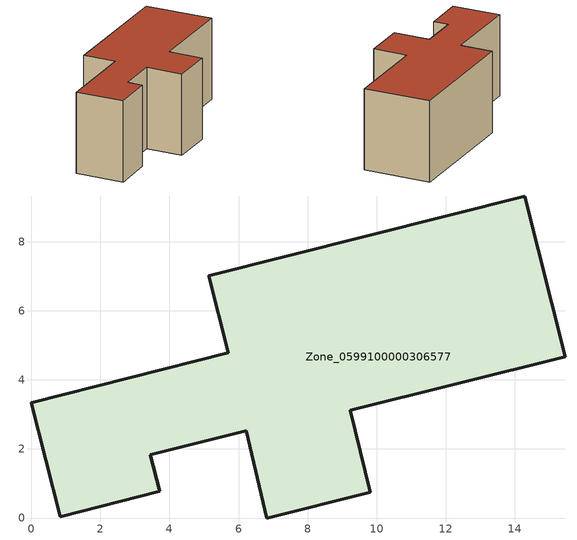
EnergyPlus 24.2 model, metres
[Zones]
Zone_0599100000306577
 floor ground (C_G): 9.24,3.12 9.81,0.75 6.82,0 6.23,2.53 3.45,1.83 3.72,0.78 0.84,0.03 0,3.34 5.71,4.78 5.14,7.02 14.29,9.32 15.46,4.67 z0
 wall outside (C_F): 3.72,0.78 3.45,1.83 6.23,2.53 6.82,0 9.81,0.75 9.24,3.12 15.46,4.67 14.29,9.32 5.14,7.02 5.71,4.78 0,3.34 0.84,0.03 3.72,0.78 z0:5.78
 roof outside (C_R): 14.29,9.32 5.14,7.02 5.71,4.78 0,3.34 0.84,0.03 3.72,0.78 3.45,1.83 6.23,2.53 6.82,0 9.81,0.75 9.24,3.12 15.46,4.67 z5.78
[BUILDING]
Pand.0599100000306577: North Axis=0; Terrain=City; Loads Convergence Tolerance Value=0.04; Temperature Convergence Tolerance Value=0.4; Solar Distribution=FullExterior; Maximum Number of Warmup Days=25; Minimum Number of Warmup Days=1
[Site:Location]
Rotterdam.The.Hague.AP_ZH_NLD Design_Conditions: Latitude=51.96; Longitude=4.45; Time Zone=1; Elevation=-4.5
[SITE:GROUNDTEMPERATURE:BUILDINGSURFACE]
18, 18, 18, 18, 18, 18, 18, 18, 18, 18, 18, 18
[MATERIAL] Thermal Absorptance=0.9; Solar Absorptance=0.7; Visible Absorptance=0.7
Name | Roughness | Thickness | Conductivity | Density | Specific Heat
G.TI.1965-1974 | MediumSmooth | 0.15 | 0.882353 | 540 | 1210
F.TI.1965-1974 | Rough | 0.3 | 0.697674 | 1920 | 840
R.TI.1965-1974 | MediumRough | 0.2 | 0.232558 | 1500 | 1000
[CONSTRUCTION]
C_G: G.TI.1965-1974
C_F: F.TI.1965-1974
C_R: R.TI.1965-1974
[ZONE]
Zone_0599100000306577: Type=1; Multiplier=1; Ceiling Height=Autocalculate; Volume=Autocalculate; Floor Area=autocalculate; Part of Total Floor Area=Yes
[ZONEINFILTRATION:DESIGNFLOWRATE]
Infil_Zone_0599100000306577: Zone or ZoneList or Space or SpaceList=Zone_0599100000306577; Schedule=AlwaysOn; Design Flow Rate Calculation Method=Flow/Area; Flow Rate per Floor Area=0.003; Constant Term Coefficient=1; Temperature Term Coefficient=0; Velocity Term Coefficient=0; Velocity Squared Term Coefficient=0
[HVACTEMPLATE:ZONE:IDEALLOADSAIRSYSTEM]
Zone_0599100000306577: Maximum Heating Supply Air Temperature=50; Minimum Cooling Supply Air Temperature=13; Maximum Heating Supply Air Humidity Ratio=0.0156; Minimum Cooling Supply Air Humidity Ratio=0.0077; Heating Limit=NoLimit; Cooling Limit=NoLimit; Dehumidification Control Type=ConstantSensibleHeatRatio; Cooling Sensible Heat Ratio=0.7; Dehumidification Setpoint=60; Humidification Control Type=None; Humidification Setpoint=30; Outdoor Air Method=None; Outdoor Air Flow Rate per Person=0.00944; Outdoor Air Flow Rate per Zone Floor Area=0; Outdoor Air Flow Rate per Zone=0; Demand Controlled Ventilation Type=None; Outdoor Air Economizer Type=NoEconomizer; Heat Recovery Type=None; Sensible Heat Recovery Effectiveness=0.7; Latent Heat Recovery Effectiveness=0.65
[ZONECONTROL:THERMOSTAT]
ThermostatControl_Zone_0599100000306577: Zone or ZoneList=Zone_0599100000306577; Control Type Schedule=DualSetpointControlType; Control 1=Thermostat_Zone_0599100000306577; Temperature Difference Between Cutout And Setpoint=0
[THERMOSTATSETPOINT:DUALSETPOINT]
Thermostat_Zone_0599100000306577: Heating Setpoint Temperature Schedule=HeatingSetpoint_Zone_0599100000306577; Cooling Setpoint Temperature Schedule=CoolingSetpoint_Zone_0599100000306577
[SCHEDULE:COMPACT]
HeatingSetpoint_Zone_0599100000306577: Through: 12/31, For: AllDays, Until: 24:00, 21
CoolingSetpoint_Zone_0599100000306577: Through: 12/31, For: AllDays, Until: 24:00, 24
DualSetpointControlType: Through: 12/31, For: AllDays, Until: 24:00, 4
AlwaysOn: Through: 12/31, For: AllDays, Until: 24:00, 1
